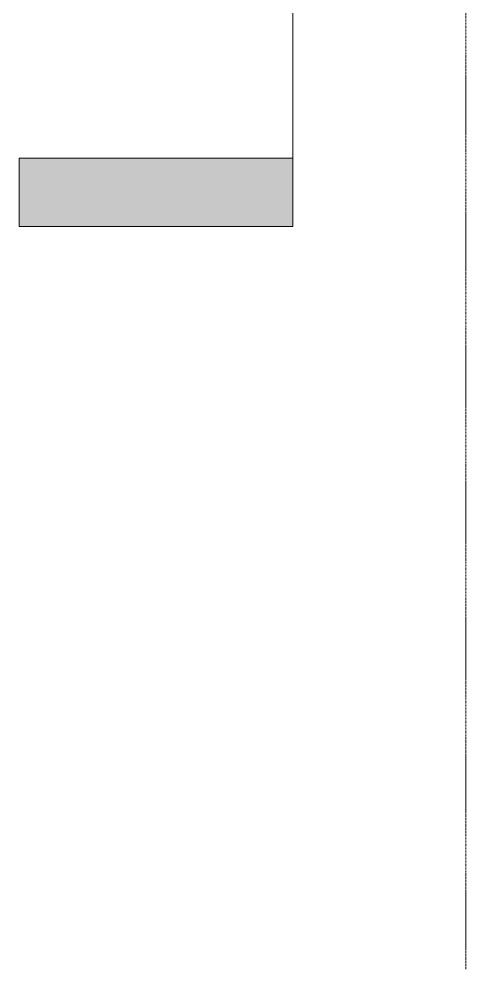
# Model space of a CAD drawing. Header units: inches. Extents: x -23227 to -2744, y -314 to 853.
# Drawn here: x -10553.2 to -10435.7, y -293 to -43 of the extents above; entities that cross this region are included whole.
import ezdxf

# ---------------------------------------------------------------- set-up
doc = ezdxf.new("R2010")
doc.units = ezdxf.units.IN
doc.header["$MEASUREMENT"] = 0
doc.linetypes.add('Grid Line 1_2_', pattern=[0.875, 0.5, -0.125, 0.125, -0.125])
doc.layers.add('G-ANNO-SYMB', color=111, linetype='Continuous', lineweight=9)
doc.layers.add('S-GRID', color=1, linetype='Continuous', lineweight=9)

# ---------------------------------------------------------------- blocks, each defined once
blk = doc.blocks.new('Section - 3_32_ x 3_8_-18514-Section 16')
at = {"layer": 'G-ANNO-SYMB'}
blk.add_hatch(color=256, dxfattribs=at).paths.add_polyline_path([(-22344.83, -79.66), (-22272.83, -79.66), (-22272.83, -97.66), (-22344.83, -97.66)], flags=0)
for p, q in [((-22344.83, -79.66), (-22344.83, -97.66)), ((-22272.83, -79.66), (-22344.83, -79.66)), ((-22272.83, -97.66), (-22272.83, -79.66)), ((-22344.83, -97.66), (-22272.83, -97.66))]:
    blk.add_line(p, q, dxfattribs=at)

msp = doc.modelspace()

# ---------------------------------------------------------------- linework, layer by layer
at = {"layer": 'G-ANNO-SYMB'}
msp.add_line((-10481.23768, 545.15708), (-10481.23768, -79.66081), dxfattribs=at)
at = {"layer": 'S-GRID', "linetype": 'Grid Line 1_2_'}
msp.add_line((-10435.6602, -293.03588), (-10435.6602, 738.65708), dxfattribs=at)
msp.add_line((-10435.6602, -293.03588), (-10435.6602, 738.65708), dxfattribs=at)

# ---------------------------------------------------------------- block references
at = {"layer": 'G-ANNO-SYMB'}
msp.add_blockref('Section - 3_32_ x 3_8_-18514-Section 16', (11791.59541, 0), dxfattribs=at)

doc.saveas('drawing.dxf')
